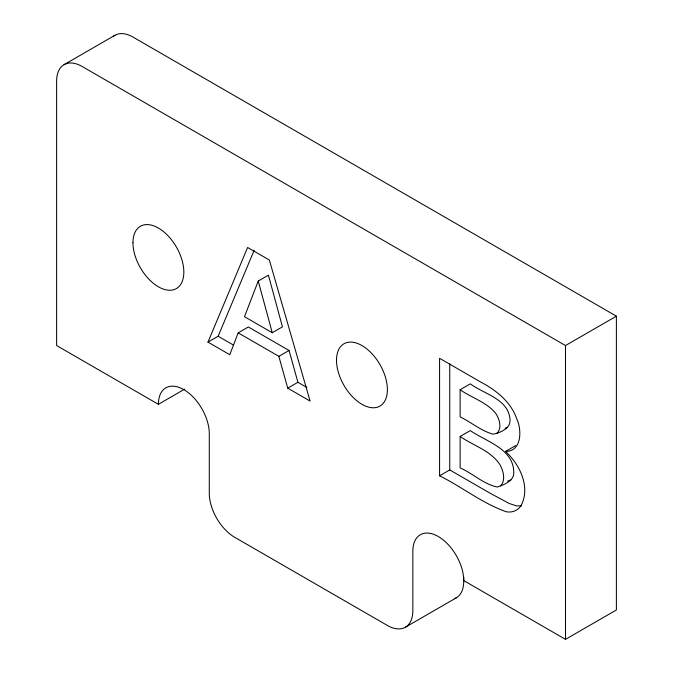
<?xml version="1.0" encoding="UTF-8"?>
<svg xmlns="http://www.w3.org/2000/svg" width="673" height="673" viewBox="0 0 673 673"><rect width="100%" height="100%" fill="white"/><g stroke="black" fill="none" stroke-linecap="round" stroke-linejoin="round"><path stroke-width="1.01" d="M238.175 332.849L229.779 354.696L207.974 342.111L247.614 247.479L269.343 260.022L310.102 401.074L287.741 388.161L278.858 356.337L238.175 332.849L248.354 326.977L289.037 350.465L297.92 382.289L306.863 387.455M258.239 281.028L244.492 316.697L272.262 332.731L282.441 326.851L268.418 275.148L258.239 281.028L272.262 332.731M207.974 342.111L218.153 336.231L254.15 250.289M500.67 485.923C505.86 480.085 503.362 470.957 500.014 464.782C490.962 450.674 473.228 445.652 460.122 436.466L460.122 467.886C472.732 473.422 483.593 484.156 497.305 487.042C504.38 484.594 514.609 480.825 513.76 471.714C513.188 448.613 485.78 441.404 470.301 430.585L460.122 436.466M496.783 433.496C502.47 428.146 499.358 418.682 495.521 413.096C486.369 402.075 471.58 397.785 460.122 389.726L460.122 416.898C471.209 422.215 481.027 430.796 492.964 434.194C499.846 432.89 510.504 428.709 510.016 420.162C509.268 399.165 484.072 394.142 470.301 383.854L460.122 389.726M64.07 64.658L114.957 35.274M158.391 404.313A35.98 20.779 60 0 1 183.838 389.625A35.98 20.779 60 0 1 209.278 433.69L209.278 493.242A35.98 20.779 60 0 0 234.726 537.306L387.387 625.453A35.98 20.779 60 0 0 412.835 610.756L412.835 551.212A35.98 20.779 60 0 1 438.274 536.524A35.98 20.779 60 0 1 463.722 580.589L565.497 639.35L616.384 609.974L616.384 316.167L565.497 345.543L82.064 66.442A35.98 20.779 60 0 0 56.616 81.13L56.616 345.552L158.391 404.313L184.747 389.095M278.858 356.337L289.037 350.465M287.741 388.161L297.92 382.289M439.578 475.819C462.073 486.958 482.348 503.379 506.18 511.716C512.237 513.036 518.69 510.277 521.567 504.725C530.383 486.133 519.548 464.303 505.524 451.448C522.004 451.49 521.962 429.727 516.704 418.707C510.714 401.529 495.799 389.978 480.261 381.793L439.578 358.305L439.578 475.819L449.749 469.947L490.592 493.494L509.183 503.454L516.359 505.844L521.314 505.97M505.524 451.448L515.703 445.576M405.382 627.228L456.269 597.851M510.849 480.051L507.476 481.161M505.112 428.163L506.954 427.616M616.384 316.167L132.951 37.057A35.98 20.779 60 0 0 113.459 36.3M218.153 336.231L233.598 345.148M565.497 345.543L565.497 639.35M463.722 577.198L463.722 581.379A35.98 20.779 60 0 1 454.637 598.634M449.749 363.967L449.749 469.947M132.951 242.717A35.98 20.779 60 0 0 171.11 290.198A35.98 20.779 60 0 0 171.11 239.31A35.98 20.779 60 0 0 132.951 242.717M336.5 360.24A35.98 20.779 60 0 0 374.668 407.72A35.98 20.779 60 0 0 374.668 356.833A35.98 20.779 60 0 0 336.5 360.24"/></g></svg>
